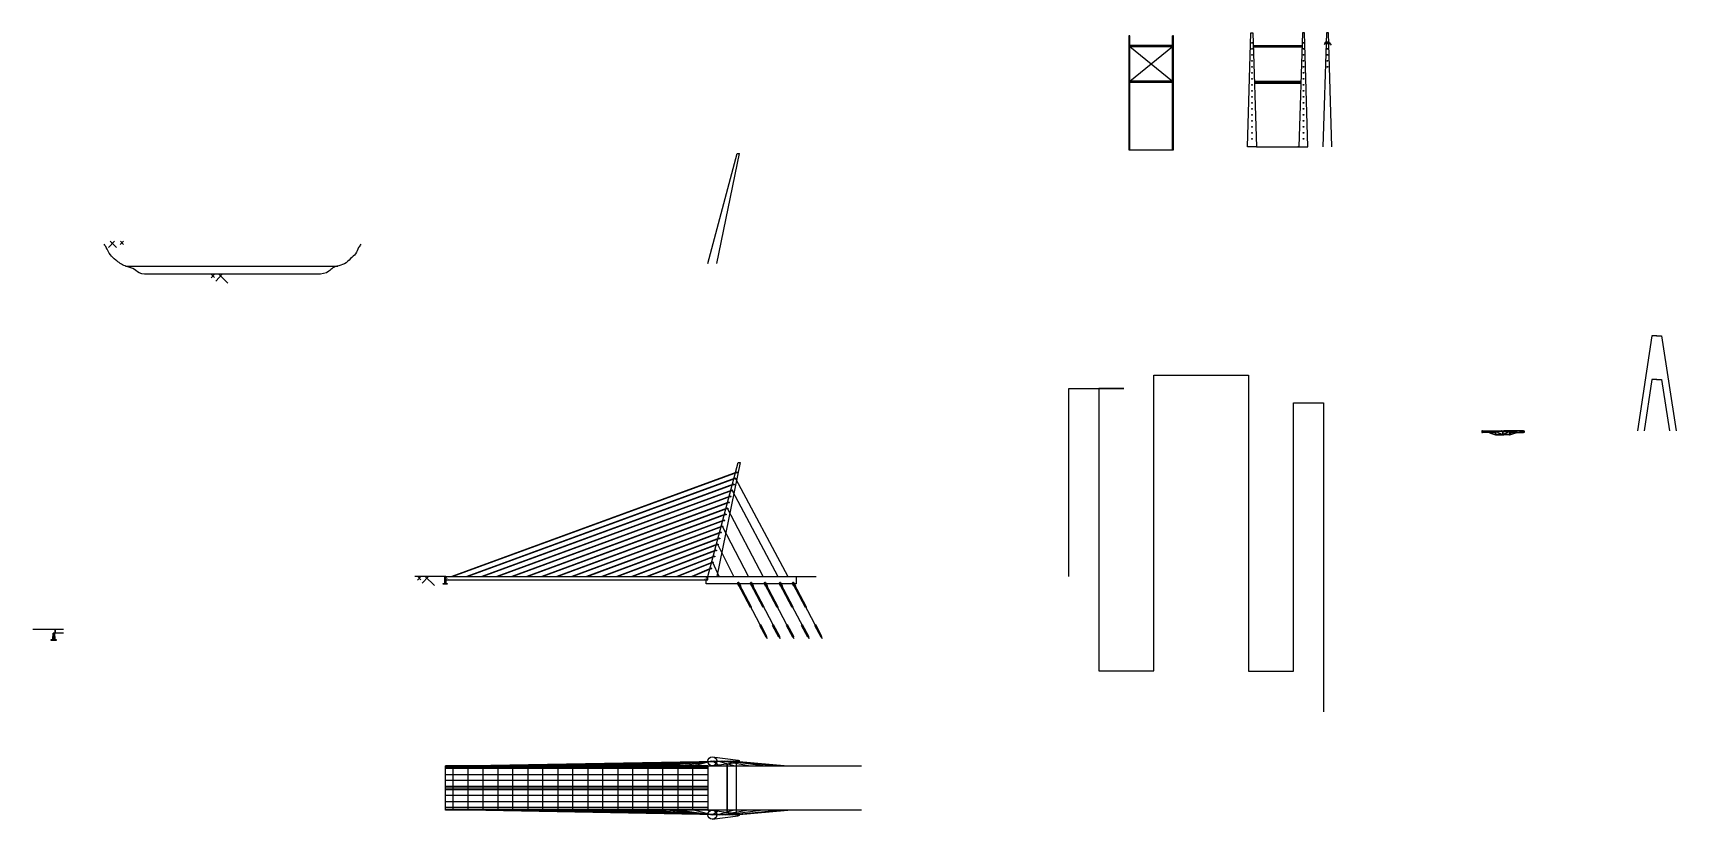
# Model space of a CAD drawing. Header units: feet. Extents: x 10 to 620286, y 10 to 604899.
# Drawn here: x 580830 to 620286, y 586011 to 604899 of the extents above; entities outside this region: 1.
import ezdxf

# ---------------------------------------------------------------- set-up
doc = ezdxf.new("R2010")
doc.units = ezdxf.units.FT
doc.header["$MEASUREMENT"] = 0
doc.linetypes.add('ACAD_ISO03W100', pattern=[30, 12, -18])
doc.linetypes.add('HIDDEN', pattern=[0.375, 0.25, -0.125])
pattern_1 = [(45, (0, 0), (-0.088388347648, 0.088388347648), [])]
pattern_2 = [(45, (48, -1e-10), (-0.088388347648, 0.088388347648), [])]

msp = doc.modelspace()

# ---------------------------------------------------------------- hatches: boundary and pattern name
h = msp.add_hatch()
h.set_pattern_fill('ANSI31', color=256)
h.set_pattern_definition(pattern_1)
h.paths.add_polyline_path([(615952, 595326), (615947, 595326), (615947, 595261), (615952, 595261)])
h = msp.add_hatch()
h.set_pattern_fill('ANSI31', color=256)
h.set_pattern_definition(pattern_1)
h.paths.add_polyline_path([(615971, 595250), (615971, 595244), (616122, 595244), (616122, 595250)])
h = msp.add_hatch()
h.set_pattern_fill('ANSI31', color=256)
h.set_pattern_definition(pattern_2)
h.paths.add_polyline_path([(616133, 595250), (616133, 595244), (616283, 595244), (616283, 595250)])
h = msp.add_hatch()
h.set_pattern_fill('ANSI31', color=256)
h.set_pattern_definition(pattern_2)
h.paths.add_polyline_path([(616303, 595261), (616307, 595261), (616307, 595326), (616303, 595326)])
h = msp.add_hatch()
h.set_pattern_fill('AR-CONC', color=256)
h.set_pattern_definition([(50, (0, 0), (7.172601826, -0.62752135), [0.75, -8.25]), (355, (0, 0), (-1.387513336, 7.52192134), [0.6, -6.6]), (100.4514445, (0.598, -0.052), (5.78508847, 6.89439991), [0.63740192, -7.01142112]), (46.1842, (0, 2), (10.67241331, -1.65519281), [1.125, -12.375]), (96.6356355, (0.889, 1.862), (9.34661946, 9.74118601), [0.95610342, -10.5171376]), (351.184164, (0, 2), (9.34661945, 9.741186), [0.9, -9.90000001]), (21, (1, 1.5), (5.96907052, -4.026188907), [0.75, -8.25]), (326, (1, 1.5), (2.43315332, 7.25150045), [0.6, -6.6]), (71.4514447, (1.4974, 1.1645), (8.40222377, 3.22531153), [0.6374019, -7.01142112]), (37.5, (0, 0), (0.121598553, 3.328938538), [0, -6.52, 0, -6.7, 0, -6.625]), (7.5, (0, 0), (2.630695374, 3.944117119), [0, -3.82, 0, -6.37, 0, -2.525]), (327.5, (-2.23, 0), (5.338224362, -0.225548717), [0, -2.5, 0, -7.8, 0, -10.35]), (317.5, (-3.23, 0), (5.831861693, 1.001049823), [0, -3.25, 0, -5.18, 0, -7.35])])
h.paths.add_polyline_path([(581351, 590477), (581315, 590477), (581309, 590327), (581273, 590327), (581273, 590303), (581393, 590303), (581393, 590327), (581357, 590327)])

# ---------------------------------------------------------------- linework, layer by layer
for p, q in [((609994, 602163), (610078, 604899)), ((610078, 604899), (610126, 604899)), ((610126, 604899), (610210, 602163)), ((611314, 604899), (611230, 602163)), ((611362, 604899), (611314, 604899)), ((611446, 602163), (611362, 604899)), ((611889, 604899), (611805, 602163)), ((611937, 604899), (611889, 604899)), ((612021, 602163), (611937, 604899)), ((607172, 604827), (607148, 604827)), ((607148, 604827), (607148, 602091)), ((607172, 602091), (607172, 604827)), ((607172, 604609), (607172, 604585)), ((608192, 604599), (607172, 604599)), ((607172, 604599), (607172, 604575)), ((607172, 602091), (607172, 604587)), ((607172, 604575), (608192, 604575)), ((607172, 604575), (608192, 603735)), ((607172, 603736), (608192, 604575)), ((608192, 602091), (608192, 604827)), ((608216, 604827), (608192, 604827)), ((608192, 604598), (608192, 604610)), ((608192, 604598), (608192, 604610)), ((608192, 604587), (608192, 604599)), ((608216, 602091), (608216, 604827)), ((610135, 604594), (611305, 604594)), ((610720, 604558), (610136, 604558)), ((611303, 604558), (610720, 604558)), ((611851, 604639), (611835, 604618)), ((611853, 604638), (611837, 604617)), ((611858, 604650), (611850, 604640)), ((611854, 604638), (611850, 604640)), ((611861, 604647), (611854, 604638)), ((611875, 604643), (611874, 604643)), ((611874, 604643), (611875, 604643)), ((611874, 604643), (611874, 604643)), ((611903, 604643), (611874, 604643)), ((611877, 604681), (611875, 604637)), ((611876, 604675), (611875, 604675)), ((611875, 604675), (611876, 604675)), ((611875, 604675), (611875, 604675)), ((611904, 604675), (611875, 604675)), ((611875, 604660), (611875, 604659)), ((611875, 604660), (611876, 604660)), ((611875, 604659), (611876, 604659)), ((611876, 604659), (611875, 604659)), ((611876, 604659), (611875, 604659)), ((611875, 604659), (611875, 604659)), ((611875, 604659), (611875, 604659)), ((611875, 604659), (611875, 604659)), ((611875, 604659), (611875, 604659)), ((611904, 604659), (611875, 604659)), ((611950, 604644), (611875, 604644)), ((611875, 604644), (611875, 604643)), ((611875, 604644), (611875, 604644)), ((611875, 604643), (611875, 604643)), ((611875, 604643), (611875, 604643)), ((611875, 604643), (611875, 604643)), ((611875, 604643), (611875, 604643)), ((611875, 604642), (611913, 604642)), ((611881, 604637), (611875, 604637)), ((611876, 604676), (611913, 604676)), ((611876, 604676), (611876, 604674)), ((611876, 604676), (611876, 604676)), ((611876, 604675), (611876, 604675)), ((611876, 604675), (611876, 604675)), ((611876, 604675), (611876, 604675)), ((611949, 604674), (611876, 604674)), ((611876, 604674), (611876, 604674)), ((611876, 604660), (611913, 604660)), ((611949, 604658), (611876, 604658)), ((611882, 604681), (611877, 604681)), ((611877, 604515), (611948, 604515)), ((611903, 604643), (611903, 604644)), ((611903, 604643), (611903, 604644)), ((611903, 604643), (611903, 604643)), ((611904, 604675), (611904, 604676)), ((611904, 604675), (611904, 604676)), ((611904, 604675), (611904, 604675)), ((611904, 604659), (611904, 604660)), ((611904, 604659), (611904, 604660)), ((611904, 604659), (611904, 604659)), ((611913, 604676), (611949, 604676)), ((611913, 604660), (611949, 604660)), ((611913, 604642), (611950, 604642)), ((611921, 604675), (611921, 604676)), ((611921, 604675), (611921, 604676)), ((611921, 604675), (611950, 604675)), ((611921, 604675), (611921, 604675)), ((611921, 604659), (611921, 604660)), ((611921, 604659), (611921, 604660)), ((611921, 604659), (611950, 604659)), ((611921, 604659), (611921, 604659)), ((611922, 604643), (611922, 604644)), ((611922, 604643), (611922, 604644)), ((611922, 604643), (611951, 604643)), ((611922, 604643), (611922, 604643)), ((611943, 604681), (611949, 604681)), ((611945, 604637), (611950, 604637)), ((611949, 604681), (611950, 604637)), ((611950, 604676), (611949, 604676)), ((611949, 604675), (611950, 604675)), ((611949, 604675), (611950, 604675)), ((611950, 604674), (611949, 604674)), ((611950, 604660), (611949, 604660)), ((611950, 604659), (611949, 604659)), ((611949, 604659), (611950, 604659)), ((611949, 604659), (611950, 604659)), ((611950, 604676), (611950, 604674)), ((611950, 604675), (611950, 604675)), ((611950, 604675), (611950, 604675)), ((611950, 604675), (611950, 604675)), ((611950, 604675), (611950, 604675)), ((611950, 604660), (611950, 604659)), ((611950, 604659), (611950, 604659)), ((611950, 604659), (611950, 604659)), ((611950, 604659), (611950, 604659)), ((611950, 604659), (611950, 604659)), ((611951, 604644), (611950, 604644)), ((611951, 604643), (611950, 604643)), ((611950, 604643), (611951, 604643)), ((611950, 604643), (611951, 604643)), ((611951, 604644), (611951, 604643)), ((611951, 604643), (611951, 604643)), ((611951, 604643), (611951, 604643)), ((611951, 604643), (611951, 604643)), ((611951, 604643), (611951, 604643)), ((611964, 604646), (611975, 604631)), ((611969, 604649), (611980, 604635)), ((611975, 604631), (611980, 604635)), ((611976, 604632), (612000, 604601)), ((611979, 604634), (612003, 604602)), ((611872, 604371), (611953, 604371)), ((608192, 603735), (607172, 603736)), ((607172, 603736), (607172, 603712)), ((607172, 603712), (608192, 603712)), ((608192, 603723), (608192, 603735)), ((608192, 602091), (608192, 603723)), ((610720, 603730), (610162, 603730)), ((610163, 603694), (611277, 603694)), ((611278, 603730), (610720, 603730)), ((610210, 602163), (609994, 602163)), ((610210, 602163), (611230, 602163)), ((611230, 602163), (611206, 602163)), ((611230, 602163), (611446, 602163)), ((611230, 602163), (611254, 602163)), ((597035, 599361), (597744, 602004)), ((597251, 599360), (597796, 602004)), ((597744, 602004), (597796, 602004)), ((607148, 602091), (607172, 602091)), ((607172, 602091), (608192, 602091)), ((608192, 602091), (608216, 602091)), ((582792, 599898), (582642, 599746)), ((582683, 599898), (582836, 599744)), ((583009, 599898), (582925, 599813)), ((582931, 599898), (583009, 599819)), ((583054, 599298), (588154, 599298)), ((587656, 599100), (583650, 599100)), ((585193, 599100), (585109, 599015)), ((585115, 599100), (585193, 599021)), ((585374, 599100), (585225, 598937)), ((585296, 599100), (585515, 598884)), ((619705, 597618), (619357, 595338)), ((619825, 597618), (619705, 597618)), ((619818, 597618), (619938, 597618)), ((619938, 597618), (620286, 595338)), ((607742, 589577), (607742, 596680)), ((607742, 596680), (610022, 596680)), ((610022, 596680), (610022, 589564)), ((605702, 591840), (605702, 596356)), ((605702, 596356), (607022, 596356)), ((607022, 596356), (606422, 596356)), ((606422, 596356), (606422, 589577)), ((619705, 596571), (619517, 595338)), ((619825, 596571), (619705, 596571)), ((619818, 596571), (619938, 596571)), ((619938, 596571), (620126, 595338)), ((611102, 589564), (611102, 596010)), ((611102, 596010), (611822, 596010)), ((611822, 596010), (611822, 588587)), ((615635, 595338), (615617, 595338)), ((615617, 595338), (615617, 595302)), ((615635, 595338), (615617, 595338)), ((615617, 595302), (615635, 595302)), ((615635, 595338), (616103, 595338)), ((615635, 595338), (615803, 595338)), ((615635, 595338), (615693, 595338)), ((615635, 595338), (615659, 595338)), ((615803, 595291), (615635, 595302)), ((615947, 595302), (615635, 595302)), ((615659, 595338), (616091, 595338)), ((615803, 595338), (615803, 595291)), ((616103, 595326), (615803, 595326)), ((615803, 595298), (615947, 595252)), ((615803, 595291), (615947, 595244)), ((615947, 595244), (615947, 595338)), ((615947, 595244), (615947, 595261)), ((615947, 595261), (615958, 595261)), ((615947, 595244), (615947, 595245)), ((615947, 595244), (615971, 595244)), ((615958, 595326), (616122, 595255)), ((615958, 595261), (615958, 595326)), ((615958, 595261), (615971, 595255)), ((615971, 595244), (615971, 595255)), ((616091, 595326), (616091, 595338)), ((616091, 595244), (616103, 595244)), ((616103, 595338), (616095, 595338)), ((616103, 595338), (616103, 595338)), ((616103, 595338), (616115, 595338)), ((616103, 595326), (616115, 595326)), ((616103, 595244), (616103, 595244)), ((616103, 595244), (616115, 595244)), ((616103, 595244), (616151, 595244)), ((616115, 595338), (616139, 595338)), ((616115, 595338), (616115, 595326)), ((616115, 595326), (616139, 595326)), ((616115, 595326), (616139, 595326)), ((616122, 595244), (616122, 595326)), ((616127, 595326), (616127, 595244)), ((616127, 595326), (616127, 595244)), ((616297, 595326), (616133, 595255)), ((616133, 595244), (616133, 595326)), ((616139, 595338), (616151, 595338)), ((616139, 595326), (616139, 595338)), ((616139, 595326), (616151, 595326)), ((616619, 595338), (616151, 595338)), ((616151, 595338), (616160, 595338)), ((616151, 595338), (616151, 595338)), ((616151, 595326), (616451, 595326)), ((616151, 595244), (616151, 595244)), ((616163, 595244), (616151, 595244)), ((616163, 595326), (616163, 595338)), ((616595, 595338), (616163, 595338)), ((616297, 595261), (616283, 595255)), ((616283, 595244), (616283, 595255)), ((616307, 595244), (616283, 595244)), ((616297, 595261), (616297, 595326)), ((616307, 595261), (616297, 595261)), ((616307, 595244), (616307, 595338)), ((616619, 595302), (616307, 595302)), ((616451, 595298), (616307, 595252)), ((616451, 595291), (616307, 595244)), ((616307, 595244), (616307, 595261)), ((616307, 595244), (616307, 595245)), ((616619, 595338), (616451, 595338)), ((616451, 595338), (616451, 595291)), ((616451, 595291), (616619, 595302)), ((616619, 595338), (616562, 595338)), ((616571, 595338), (616589, 595338)), ((616619, 595338), (616595, 595338)), ((616619, 595338), (616637, 595338)), ((616637, 595302), (616619, 595302)), ((616637, 595338), (616637, 595302)), ((597734, 594345), (590887, 591840)), ((597738, 594336), (590915, 591840)), ((597035, 591840), (597768, 594576)), ((597816, 594576), (597251, 591840)), ((597768, 594576), (597816, 594576)), ((597695, 594201), (591247, 591840)), ((597700, 594192), (591275, 591840)), ((597656, 594057), (591607, 591840)), ((597661, 594048), (591635, 591840)), ((597618, 593913), (591967, 591840)), ((597623, 593904), (591995, 591840)), ((597623, 593904), (598720, 591840)), ((597700, 594192), (598955, 591840)), ((597579, 593769), (592327, 591840)), ((597584, 593760), (592355, 591840)), ((597541, 593625), (592687, 591840)), ((597545, 593616), (592715, 591840)), ((597502, 593481), (593047, 591840)), ((597507, 593472), (593075, 591840)), ((598368, 591840), (597507, 593472)), ((597464, 593337), (593407, 591840)), ((597470, 593329), (593435, 591840)), ((597425, 593193), (593767, 591840)), ((597432, 593185), (593795, 591840)), ((597387, 593049), (594127, 591840)), ((597391, 593040), (594155, 591840)), ((598015, 591840), (597391, 593040)), ((597348, 592905), (594488, 591840)), ((597353, 592896), (594515, 591840)), ((597309, 592761), (594848, 591840)), ((597314, 592752), (594875, 591840)), ((597271, 592617), (595208, 591840)), ((597275, 592608), (595235, 591840)), ((597232, 592473), (595568, 591840)), ((597237, 592464), (595595, 591840)), ((597194, 592329), (595928, 591840)), ((597198, 592320), (595955, 591840)), ((597662, 591840), (597275, 592608)), ((597155, 592185), (596289, 591840)), ((597160, 592176), (596315, 591840)), ((597116, 592041), (596650, 591840)), ((597121, 592032), (596675, 591840)), ((597310, 591840), (597160, 592176)), ((590735, 591840), (590005, 591840)), ((590149, 591839), (590064, 591754)), ((590070, 591839), (590149, 591760)), ((590329, 591839), (590180, 591676)), ((590251, 591839), (590470, 591624)), ((590733, 591840), (590715, 591840)), ((590735, 591840), (599639, 591840)), ((590735, 591840), (590735, 591762)), ((590735, 591840), (599596, 591840)), ((590735, 591762), (597035, 591762)), ((597035, 591762), (597000, 591762)), ((597000, 591760), (597000, 591753)), ((599161, 591667), (597000, 591667)), ((597035, 591762), (597035, 591840)), ((597035, 591840), (597755, 591840)), ((597035, 591840), (597251, 591840)), ((597035, 591840), (597251, 591840)), ((597803, 591667), (597743, 591667)), ((597773, 591667), (597743, 591667)), ((597769, 591692), (597745, 591680)), ((597762, 591689), (597745, 591680)), ((597781, 591611), (597745, 591680)), ((597771, 591697), (597750, 591686)), ((597750, 591686), (597751, 591683)), ((597757, 591697), (598464, 590354)), ((597757, 591697), (597762, 591689)), ((597779, 591698), (597762, 591689)), ((597788, 591667), (597765, 591654)), ((597765, 591654), (597908, 591382)), ((598061, 591092), (597765, 591654)), ((597772, 591694), (597771, 591697)), ((597773, 591667), (597803, 591667)), ((597779, 591698), (597825, 591610)), ((598084, 591104), (597788, 591667)), ((598076, 591692), (598052, 591680)), ((598069, 591689), (598052, 591680)), ((598089, 591611), (598052, 591680)), ((598078, 591697), (598058, 591686)), ((598058, 591686), (598059, 591683)), ((598065, 591697), (598771, 590354)), ((598065, 591697), (598069, 591689)), ((598086, 591698), (598069, 591689)), ((598072, 591654), (598215, 591382)), ((598368, 591092), (598072, 591654)), ((598080, 591694), (598078, 591697)), ((598086, 591698), (598133, 591610)), ((598392, 591104), (598095, 591667)), ((598410, 591692), (598386, 591680)), ((598403, 591689), (598386, 591680)), ((598422, 591611), (598386, 591680)), ((598412, 591697), (598391, 591686)), ((598391, 591686), (598392, 591683)), ((598398, 591697), (599105, 590354)), ((598398, 591697), (598403, 591689)), ((598420, 591698), (598403, 591689)), ((598406, 591654), (598549, 591382)), ((598702, 591092), (598406, 591654)), ((598413, 591694), (598412, 591697)), ((598420, 591698), (598466, 591610)), ((598725, 591104), (598429, 591667)), ((598773, 591692), (598748, 591680)), ((598765, 591689), (598748, 591680)), ((598785, 591611), (598748, 591680)), ((598775, 591697), (598754, 591686)), ((598754, 591686), (598755, 591683)), ((598761, 591697), (599467, 590354)), ((598761, 591697), (598765, 591689)), ((598782, 591698), (598765, 591689)), ((598768, 591654), (598911, 591382)), ((599064, 591092), (598768, 591654)), ((598776, 591694), (598775, 591697)), ((598782, 591698), (598829, 591610)), ((599088, 591104), (598792, 591667)), ((599089, 591692), (599065, 591680)), ((599081, 591689), (599065, 591680)), ((599101, 591611), (599065, 591680)), ((599091, 591697), (599070, 591686)), ((599070, 591686), (599071, 591683)), ((599077, 591697), (599784, 590354)), ((599077, 591697), (599081, 591689)), ((599099, 591698), (599081, 591689)), ((599085, 591654), (599228, 591382)), ((599381, 591092), (599085, 591654)), ((599092, 591694), (599091, 591697)), ((599099, 591698), (599145, 591610)), ((599404, 591104), (599108, 591667)), ((599161, 591840), (599161, 591667)), ((598084, 591104), (598061, 591092)), ((598392, 591104), (598368, 591092)), ((598725, 591104), (598702, 591092)), ((599088, 591104), (599064, 591092)), ((599404, 591104), (599381, 591092)), ((598309, 590677), (598286, 590664)), ((598434, 590383), (598286, 590664)), ((598457, 590395), (598309, 590677)), ((598616, 590677), (598593, 590664)), ((598741, 590383), (598593, 590664)), ((598765, 590395), (598616, 590677)), ((598950, 590677), (598927, 590664)), ((599075, 590383), (598927, 590664)), ((599098, 590395), (598950, 590677)), ((599313, 590677), (599289, 590664)), ((599437, 590383), (599289, 590664)), ((599461, 590395), (599313, 590677)), ((599629, 590677), (599606, 590664)), ((599754, 590383), (599606, 590664)), ((599777, 590395), (599629, 590677)), ((581564, 590567), (580830, 590567)), ((581273, 590303), (581273, 590327)), ((581273, 590327), (581309, 590327)), ((581393, 590303), (581273, 590303)), ((581309, 590327), (581315, 590477)), ((581309, 590327), (581309, 590327)), ((581351, 590477), (581315, 590477)), ((581351, 590477), (581357, 590327)), ((581357, 590327), (581393, 590327)), ((581363, 590489), (581363, 590567)), ((581363, 590567), (581363, 590489)), ((581363, 590489), (581562, 590489)), ((581393, 590327), (581393, 590303)), ((598457, 590395), (598434, 590383)), ((598456, 590395), (598435, 590384)), ((598440, 590386), (598445, 590378)), ((598457, 590395), (598445, 590389)), ((598445, 590378), (598456, 590384)), ((598456, 590384), (598451, 590392)), ((598765, 590395), (598741, 590383)), ((598763, 590395), (598742, 590384)), ((598748, 590386), (598752, 590378)), ((598752, 590378), (598763, 590384)), ((598765, 590395), (598753, 590389)), ((598763, 590384), (598759, 590392)), ((599098, 590395), (599075, 590383)), ((599097, 590395), (599076, 590384)), ((599081, 590386), (599086, 590378)), ((599098, 590395), (599086, 590389)), ((599086, 590378), (599097, 590384)), ((599097, 590384), (599092, 590392)), ((599461, 590395), (599437, 590383)), ((599459, 590395), (599438, 590384)), ((599444, 590386), (599448, 590378)), ((599448, 590378), (599459, 590384)), ((599461, 590395), (599449, 590389)), ((599459, 590384), (599455, 590392)), ((599777, 590395), (599754, 590383)), ((599776, 590395), (599755, 590384)), ((599760, 590386), (599765, 590378)), ((599777, 590395), (599765, 590389)), ((599765, 590378), (599776, 590384)), ((599776, 590384), (599771, 590392)), ((606422, 589577), (607742, 589577)), ((610022, 589564), (611102, 589564)), ((597143, 587511), (597768, 587427)), ((590735, 587295), (597035, 587295)), ((590735, 586227), (590735, 587295)), ((590735, 587295), (590735, 587283)), ((597035, 587295), (590735, 587295)), ((590735, 587283), (597035, 587283)), ((590735, 587271), (597035, 587271)), ((597035, 587229), (590735, 587229)), ((597738, 587403), (590915, 587283)), ((590915, 587295), (590915, 586227)), ((591275, 587283), (597700, 587403)), ((591275, 587295), (591275, 586227)), ((597661, 587403), (591635, 587283)), ((591635, 587295), (591635, 586227)), ((591995, 587283), (597623, 587403)), ((591995, 587295), (591995, 586227)), ((597584, 587403), (592355, 587283)), ((592355, 586227), (592355, 587295)), ((592715, 587283), (597545, 587403)), ((592715, 587295), (592715, 586227)), ((597507, 587403), (593075, 587283)), ((593075, 586227), (593075, 587295)), ((593435, 587283), (597470, 587403)), ((593435, 587295), (593435, 586227)), ((597432, 587403), (593795, 587283)), ((593795, 586227), (593795, 587295)), ((594155, 587283), (597391, 587403)), ((594155, 587295), (594155, 586227)), ((597353, 587403), (594515, 587283)), ((594515, 586227), (594515, 587295)), ((594875, 587283), (597314, 587403)), ((594875, 587295), (594875, 586227)), ((597275, 587403), (595235, 587283)), ((595235, 586227), (595235, 587295)), ((595595, 587283), (597237, 587403)), ((595595, 587295), (595595, 586227)), ((597198, 587403), (595955, 587283)), ((595955, 586227), (595955, 587295)), ((596315, 587283), (597160, 587403)), ((596315, 587295), (596315, 586227)), ((597121, 587403), (596675, 587283)), ((596675, 586227), (596675, 587295)), ((597035, 587295), (597035, 586227)), ((597035, 587295), (597035, 586227)), ((597035, 587295), (597143, 587295)), ((597035, 587295), (600723, 587295)), ((597143, 587295), (597768, 587379)), ((597310, 587295), (597160, 587403)), ((597662, 587295), (597275, 587403)), ((598015, 587295), (597391, 587403)), ((597489, 587342), (597489, 586181)), ((597497, 587343), (597497, 586180)), ((598368, 587295), (597507, 587403)), ((597584, 587403), (597584, 587403)), ((597623, 587403), (598720, 587295)), ((597700, 587403), (597738, 587403)), ((597700, 587403), (598955, 587295)), ((597719, 587373), (597719, 586150)), ((597726, 586149), (597726, 587374)), ((597738, 587403), (597738, 587403)), ((590735, 587085), (597035, 587085)), ((597035, 586941), (590735, 586941)), ((597035, 586797), (590735, 586797)), ((590735, 586761), (597035, 586761)), ((590735, 586725), (597035, 586725)), ((597035, 586581), (590735, 586581)), ((590735, 586437), (597035, 586437)), ((597035, 586293), (590735, 586293)), ((590735, 586251), (597035, 586251)), ((590735, 586239), (597035, 586239)), ((597035, 586227), (590735, 586227)), ((597738, 586119), (590915, 586239)), ((591275, 586239), (597700, 586119)), ((597661, 586119), (591635, 586239)), ((591995, 586239), (597623, 586119)), ((597584, 586119), (592355, 586239)), ((592715, 586239), (597545, 586119)), ((597507, 586119), (593075, 586239)), ((593435, 586239), (597470, 586119)), ((597432, 586119), (593795, 586239)), ((594155, 586239), (597391, 586119)), ((597353, 586119), (594515, 586239)), ((594875, 586239), (597314, 586119)), ((597275, 586119), (595235, 586239)), ((595595, 586239), (597237, 586119)), ((597198, 586119), (595955, 586239)), ((596315, 586239), (597160, 586119)), ((597121, 586119), (596675, 586239)), ((597035, 586227), (597143, 586227)), ((600723, 586227), (597035, 586227)), ((597143, 586227), (597768, 586143)), ((597143, 586011), (597768, 586095)), ((597310, 586227), (597160, 586119)), ((597662, 586227), (597275, 586119)), ((598015, 586227), (597391, 586119)), ((598368, 586227), (597507, 586119)), ((597584, 586120), (597584, 586120)), ((597623, 586119), (598720, 586227)), ((597700, 586119), (598955, 586227)), ((597738, 586119), (597738, 586119)), ((10, 10), (6310, 10))]:
    msp.add_line(p, q)
at = {"linetype": 'HIDDEN'}
for p, q in [((610136, 604577), (611304, 604575)), ((610162, 603712), (611278, 603712))]:
    msp.add_line(p, q, dxfattribs=at)
at = {"linetype": 'ACAD_ISO03W100'}
for p, q in [((590799, 591762), (590735, 591840)), ((597035, 591840), (596962, 591762))]:
    msp.add_line(p, q, dxfattribs=at)
for points in [[(611877, 604678), (611850, 604657), (611850, 604650, 0.181922), (611853, 604643, 0.181922)], [(611856, 604641, 0.10647), (611860, 604640), (611875, 604640)], [(611949, 604678), (611975, 604657), (611975, 604650, -0.153726), (611973, 604644, -0.153726)], [(611968, 604640, -0.07873), (611965, 604640), (611950, 604640)]]:
    msp.add_lwpolyline(points, format="xyb")
msp.add_lwpolyline([(611853, 604643, 0.107081), (611856, 604641, 0.107081)], format="xyb", dxfattribs=at)
at = {"linetype": 'HIDDEN'}
msp.add_lwpolyline([(611973, 604644, -0.163021), (611968, 604640, -0.107081)], format="xyb", dxfattribs=at)
for points in [[(615635, 595302), (615635, 595302), (615635, 595327), (615716, 595327), (615716, 595338)], [(616619, 595302), (616619, 595302), (616619, 595327), (616538, 595327), (616538, 595338)], [(590751, 591668), (590781, 591668), (590781, 591656), (590685, 591656), (590685, 591668), (590715, 591668)], [(590751, 591760), (590735, 591760), (590733, 591760), (590733, 591840), (590715, 591840), (590715, 591753), (590715, 591668)], [(590751, 591668), (590751, 591760)], [(597000, 591760), (597035, 591760), (597037, 591760), (597037, 591840), (597252, 591840)], [(597000, 591667), (597000, 591753)]]:
    msp.add_lwpolyline(points)
for points in [[(615947, 595326), (615947, 595261), (615952, 595261), (615952, 595326)], [(616122, 595255), (615971, 595255), (615971, 595250), (616122, 595250)], [(615971, 595244), (616122, 595244), (616122, 595250), (615971, 595250)], [(616133, 595255), (616283, 595255), (616283, 595250), (616133, 595250)], [(616283, 595244), (616133, 595244), (616133, 595250), (616283, 595250)], [(616307, 595326), (616307, 595261), (616303, 595261), (616303, 595326)]]:
    msp.add_lwpolyline(points, close=True)
for centre, radius in [((610102, 604659), 10.3), ((610102, 604515), 10.3), ((611338, 604659), 10.3), ((611338, 604515), 10.3), ((611860, 604650), 1.15), ((611913, 604515), 10.3), ((611965, 604650), 1.72), ((610102, 604371), 10.3), ((610102, 604227), 10.3), ((610102, 604083), 10.3), ((611338, 604371), 10.3), ((611338, 604227), 10.3), ((611338, 604083), 10.3), ((611913, 604371), 10.3), ((611913, 604227), 10.3), ((611913, 604083), 10.3), ((610102, 603939), 10.3), ((610102, 603795), 10.3), ((611338, 603939), 10.3), ((611338, 603795), 10.3), ((610102, 603651), 10.3), ((610102, 603507), 10.3), ((610102, 603363), 10.3), ((611338, 603651), 10.3), ((611338, 603507), 10.3), ((611338, 603363), 10.3), ((610102, 603219), 10.3), ((610102, 603075), 10.3), ((610102, 602931), 10.3), ((611338, 603219), 10.3), ((611338, 603075), 10.3), ((611338, 602931), 10.3), ((610102, 602787), 10.3), ((610102, 602643), 10.3), ((610102, 602499), 10.3), ((611338, 602787), 10.3), ((611338, 602643), 10.3), ((611338, 602499), 10.3), ((610102, 602355), 10.3), ((611338, 602355), 10.3), ((597738, 594336), 10.3), ((597623, 593904), 10.3), ((597661, 594048), 10.3), ((597700, 594192), 10.3), ((597507, 593472), 10.3), ((597545, 593616), 10.3), ((597584, 593760), 10.3), ((597391, 593040), 10.3), ((597432, 593185), 10.3), ((597470, 593329), 10.3), ((597314, 592752), 10.3), ((597353, 592896), 10.3), ((597198, 592320), 10.3), ((597237, 592464), 10.3), ((597275, 592608), 10.3), ((597121, 592032), 10.3), ((597160, 592176), 10.3), ((597143, 587403), 108), ((597768, 587403), 24), ((597143, 586119), 108), ((597768, 586119), 24)]:
    msp.add_circle(centre, radius)
for centre, radius, start, end in [((611860, 604650), 4.18, 263.9433, 203.0469), ((611860, 604650), 2.89, 280.6601, 186.5286), ((611874, 604643), 0.0811, 90, 270), ((611875, 604675), 0.0811, 90, 270), ((611875, 604659), 0.0811, 90, 270), ((611950, 604675), 0.0811, 270, 90), ((611950, 604659), 0.0811, 270, 90), ((611951, 604643), 0.0811, 270, 90), ((611965, 604650), 6.27, 336.9531, 276.0567), ((611965, 604650), 4.33, 353.4714, 259.3399)]:
    msp.add_arc(centre, radius, start, end)
for centre, radius, start, end in [((611860, 604650), 4.18, 203.0469, 263.9433), ((611965, 604650), 6.27, 276.0567, 336.9531)]:
    msp.add_arc(centre, radius, start, end, dxfattribs=at)
for points, knots in [([(583650, 599100), (583555, 599098), (583395, 599095), (583234, 599260), (583014, 599292), (582841, 599423), (582671, 599562), (582617, 599716), (582561, 599796), (582543, 599820)], [0, 0, 0, 0, 272.704663, 455.496696, 651.684023, 915.042459, 1094.581623, 1299.571482, 1388.255896, 1388.255896, 1388.255896, 1388.255896]), ([(588707, 599820), (588686, 599795), (588634, 599725), (588589, 599583), (588449, 599473), (588321, 599337), (588157, 599301), (588021, 599259), (587907, 599115), (587760, 599106), (587656, 599100)], [123.830923, 123.830923, 123.830923, 123.830923, 239.334796, 428.287698, 624.943517, 849.393746, 1068.263972, 1197.028206, 1337.239885, 1677.520943, 1677.520943, 1677.520943, 1677.520943])]:
    msp.add_open_spline(points, degree=3, knots=knots)
msp.add_point((590735, 591840))

doc.saveas('drawing.dxf')
